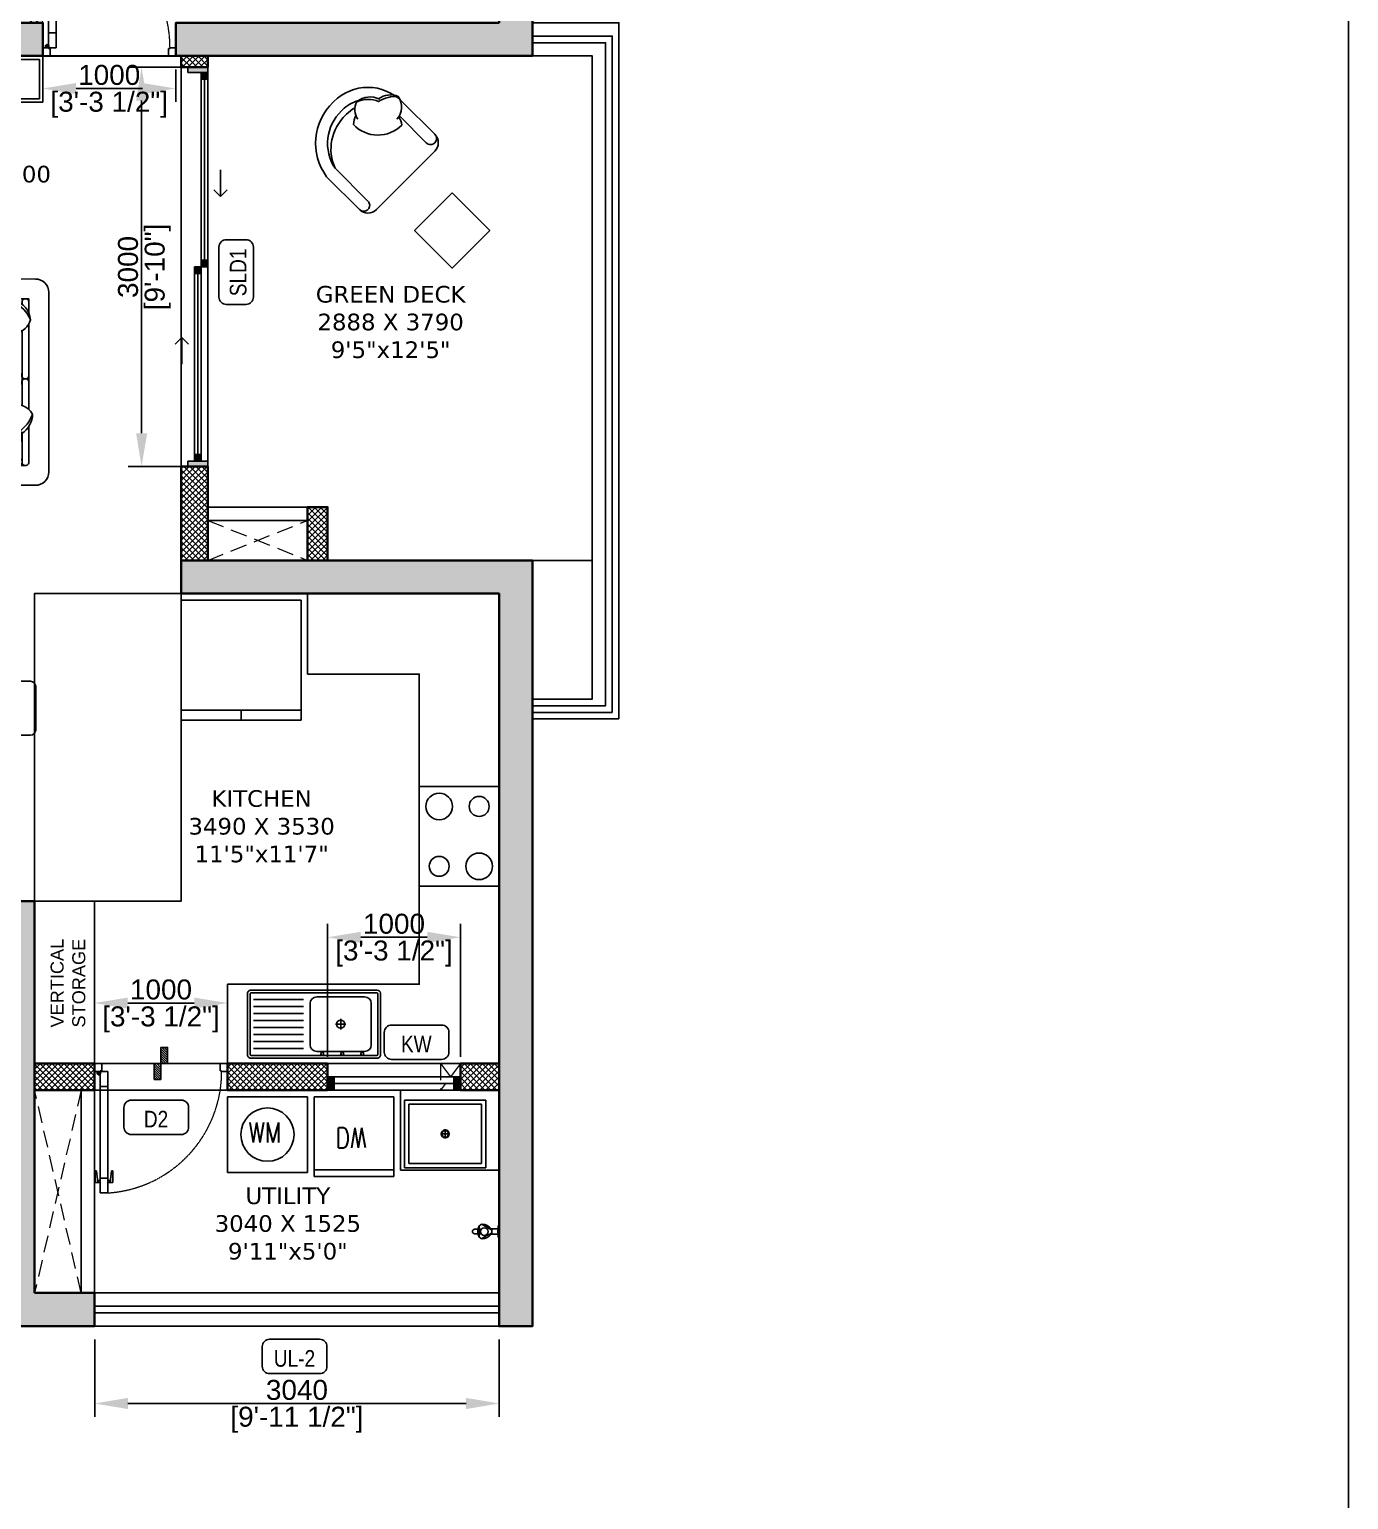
# Model space of a CAD drawing. Header units: millimetres. Extents: x 91566 to 131129, y 141753 to 207061.
# Drawn here: x 121221 to 131129, y 186904 to 197951 of the extents above; entities that cross this region are included whole.
import ezdxf
from ezdxf.enums import TextEntityAlignment as Align

# ---------------------------------------------------------------- set-up
doc = ezdxf.new("R2010")
doc.units = ezdxf.units.MM
for name, pattern in [('( Hidden )', [0.375, 0.25, -0.125]), ('3.5BHK EAST_UN-1$0$DASHED', [0.75, 0.5, -0.25]), ('3BHK  WEST_UN-2$0$2024-08-29_TOWER-A$0$HIDDEN', [9.525, 6.35, -3.175]), ('3BHK  WEST_UN-2$0$DASHED', [0.75, 0.5, -0.25])]:
    doc.linetypes.add(name, pattern=pattern)
for name, color, linetype in [('A-Dimensions', 4, 'Continuous'), ('A-Door', 11, 'Continuous'), ('A-Door Line', 8, 'Continuous'), ('A-Elevation 10', 8, 'Continuous'), ('A-Fixture', 8, 'Continuous'), ('A-Furniture', 8, 'Continuous'), ('A-Hatch', 252, 'Continuous'), ('A-Railing', 6, 'Continuous'), ('A-Room Boundary', 44, 'Continuous'), ('A-Shaft', 8, 'Continuous'), ('A-Text Main', 44, 'Continuous'), ('A-Window', 4, 'Continuous')]:
    doc.layers.add(name, color=color, linetype=linetype)
doc.layers.add('A-Wall', color=240, linetype='Continuous', lineweight=35)
doc.styles.add('2024-08-29_TOWER-A$0$simplex-0.8', font='simplex.shx', dxfattribs={"width": 0.8})
doc.styles.add('3BHK  WEST_UN-2$0$2024-08-29_TOWER-A$0$simplex-0.8', font='simplex.shx', dxfattribs={"width": 0.8})
doc.styles.add('3BHK  WEST_UN-2$0$grid_text', font='verdana.ttf')
doc.styles.add('3BHK  WEST_UN-2$0$Standard', font='arial.ttf')
doc.styles.add('ARIAL', font='ARIALN.TTF')
doc.styles.add('S', font='arial.ttf', dxfattribs={"height": 150})
doc.dimstyles.new('DIMSMALL', dxfattribs={"dimtxt": 150, "dimasz": 250, "dimexe": 100, "dimexo": 100, "dimgap": 25, "dimtad": 1, "dimdec": 0, "dimzin": 0, "dimdsep": 46, "dimtxsty": 'S', "dimcen": 0, "dimdle": 100, "dimclrd": 8, "dimclre": 8, "dimclrt": 256, "dimazin": 0, "dimtfac": 1, "dimtdec": 0, "dimtix": 1, "dimtmove": 0, "dimatfit": 3, "dimldrblk": '12_DatumFilled', "dimfxl": 1, "dimtolj": 1, "dimtzin": 0, "dimlwd": -1, "dimlwe": -1, "dimarcsym": 1})

# ---------------------------------------------------------------- blocks, each defined once
blk = doc.blocks.new('A$C81f2a20b')
at = {"layer": 'A-Furniture', "linetype": 'Continuous'}
for p, q in [((250, 800), (250, 1047)), ((291, 1087), (615, 1087)), ((655, 1047), (655, 800)), ((945, 1047), (945, 800)), ((1309, 1087), (985, 1087)), ((1350, 800), (1350, 1047)), ((0, 0), (0, 800)), ((0, 800), (1600, 800)), ((50, 0), (50, 800)), ((1550, 0), (1550, 800)), ((1600, 800), (1600, 0)), ((-308, 574), (-308, 250)), ((0, 615), (-267, 615)), ((1600, 615), (1867, 615)), ((1908, 574), (1908, 250)), ((-267, 210), (0, 210)), ((1867, 210), (1600, 210)), ((1600, 0), (0, 0)), ((250, 0), (250, -247)), ((655, -247), (655, 0)), ((945, -247), (945, 0)), ((1350, 0), (1350, -247)), ((291, -287), (615, -287)), ((1309, -287), (985, -287))]:
    blk.add_line(p, q, dxfattribs=at)
for centre, start, end in [((291, 1047), 90, 180), ((615, 1047), 0, 90), ((985, 1047), 90, 180), ((1309, 1047), 0, 90), ((-267, 574), 90, 180), ((1867, 574), 0, 90), ((-267, 250), 180, 270), ((1867, 250), 270, 0), ((291, -247), 180, 270), ((615, -247), 270, 0), ((985, -247), 180, 270), ((1309, -247), 270, 0)]:
    blk.add_arc(centre, 40.5, start, end, dxfattribs=at)
blk = doc.blocks.new('3BHK  WEST_UN-2$0$wer4t5yyht')
at = {"layer": 'A-Fixture', "linetype": 'Continuous'}
for p, q in [((52741, -60617), (52768, -60617)), ((52777, -60595), (52775, -60593)), ((52799, -60582), (52798, -60580)), ((52865, -60614), (52913, -60614)), ((52868, -60622), (52871, -60622)), ((52868, -60648), (52871, -60648)), ((52917, -60635), (52919, -60609)), ((52917, -60635), (52919, -60661)), ((52919, -60609), (52920, -60592)), ((52923, -60589), (52925, -60589)), ((52925, -60635), (52925, -60589)), ((52925, -60680), (52925, -60635)), ((52741, -60653), (52768, -60653)), ((52775, -60677), (52777, -60674)), ((52798, -60690), (52799, -60688)), ((52865, -60655), (52913, -60655)), ((52919, -60661), (52920, -60678)), ((52923, -60680), (52925, -60680))]:
    blk.add_line(p, q, dxfattribs=at)
blk.add_circle((52815, -60636), 28.4, dxfattribs=at)
for centre, radius, start, end in [((52744, -60635), 18.2, 99.4974, 260.5026), ((52869, -60635), 103, 169.933, 190.0494), ((52869, -60635), 103, 155.9783, 169.933), ((52815, -60635), 57.3, 106.752, 133.248), ((52061, -60635), 717, 356.8298, 3.1702), ((52788, -60682), 103, 41.0972, 84.0217), ((53192, -59982), 717, 236.8298, 243.1702), ((53192, -61287), 717, 116.8298, 123.1702), ((52788, -60682), 103, 35.9783, 41.0972), ((52788, -60588), 103, 318.9028, 324.0217), ((52815, -60635), 57.3, 346.752, 13.248), ((52913, -60608), 5.97, 270, 355.486), ((52923, -60592), 2.39, 90, 175.486), ((52923, -60592), 2.39, 90, 175.486), ((52869, -60635), 103, 190.0494, 204.0217), ((52815, -60635), 57.3, 226.752, 253.248), ((52788, -60588), 103, 275.9783, 318.9028), ((52913, -60661), 5.97, 4.514, 90), ((52923, -60678), 2.39, 184.514, 270)]:
    blk.add_arc(centre, radius, start, end, dxfattribs=at)
blk = doc.blocks.new('3BHK  WEST_UN-2$0$2024-08-29_TOWER-A$0$POT WASH')
at = {"layer": 'A-Fixture'}
for p, q in [((0, 0), (0, 0.51)), ((0, 0.51), (0.61, 0.51)), ((0.032, 0.032), (0.032, 0.477)), ((0.032, 0.477), (0.578, 0.477)), ((0.578, 0.477), (0.578, 0.032)), ((0.61, 0.51), (0.61, 0)), ((0.34, 0.255), (0.27, 0.255)), ((0.305, 0.22), (0.305, 0.29)), ((0.61, 0), (0, 0)), ((0.578, 0.032), (0.032, 0.032))]:
    blk.add_line(p, q, dxfattribs=at)
for radius in [0.03, 0.025]:
    blk.add_circle((0.305, 0.255), radius, dxfattribs=at)
blk = doc.blocks.new('3BHK  WEST_UN-2$0$2024-08-29_TOWER-A$0$WASHING MACHINE')
at = {"layer": 'A-Fixture'}
for p, q in [((0, 0), (0.6, 0)), ((0, -0.57), (0, 0)), ((0.6, 0), (0.6, -0.57)), ((0.6, -0.57), (0, -0.57))]:
    blk.add_line(p, q, dxfattribs=at)
blk.add_circle((0.3, -0.285), 0.2, dxfattribs=at)
at = {"layer": 'A-Elevation 10', "insert": (0.403, -0.195), "char_height": 0.15, "width": 0.23007, "attachment_point": 3, "style": '3BHK  WEST_UN-2$0$2024-08-29_TOWER-A$0$simplex-0.8'}
blk.add_mtext('WM', dxfattribs=at)
blk = doc.blocks.new('3BHK  WEST_UN-2$0$2024-08-29_TOWER-A$0$DISH WASHER')
at = {"layer": 'A-Fixture', "linetype": '3BHK  WEST_UN-2$0$2024-08-29_TOWER-A$0$HIDDEN', "ltscale": 0.2}
for p, q in [((0, 0.6), (0.6, 0.6)), ((0, 0), (0, 0.6)), ((0.6, 0.6), (0.6, 0)), ((0, 0.55), (0.6, 0.55)), ((0.6, 0), (0, 0))]:
    blk.add_line(p, q, dxfattribs=at)
at = {"layer": 'A-Fixture', "insert": (0.395, 0.235), "char_height": 0.15, "width": 0.23007, "attachment_point": 9, "style": '3BHK  WEST_UN-2$0$2024-08-29_TOWER-A$0$simplex-0.8'}
blk.add_mtext('\\pxqc;DW', dxfattribs=at)
blk = doc.blocks.new('3BHK  WEST_UN-2$0$A$C8a0db919')
at = {"layer": 'A-Furniture'}
for points in [[(1450, 1555, 0.414214), (1400, 1505), (1400, 1455, 0.351113), (1450, 1400), (1677, 1400)], [(1450, 1555), (2050, 1550, -0.414214), (2150, 1450), (2150, 100, -0.414214), (2050, 0), (1450, 0)], [(1674, 1375, -0.356772), (1800, 1518, -0.249542), (1904, 1388, 9.61688)], [(1800, 1518, -0.14773), (1886, 1372, -0.213343), (2012, 1243, -0.178662)], [(750, 420), (750, 700, -0.414214), (800, 750), (1350, 750, 0.414214), (1400, 800), (1400, 1350, -0.414214), (1450, 1400), (1450, 1400)], [(1677, 1400, 0.165541), (1611, 1369, 0.425989), (1898, 1088, 0.121523), (1937, 1155, -7.115464)], [(1893, 1392, -0.306663), (2012, 1243, -0.30633), (1904, 1146, 0.872847)], [(1950, 1362), (1950, 1380, -0.414214), (1970, 1400), (1980, 1400, -0.414214), (2000, 1380)], [(1950, 1125), (1950, 850, -0.414214), (1900, 800), (1650, 800)], [(2000, 1212), (2000, 820, -0.414214), (1980, 800), (1970, 800, -0.414214), (1950, 820), (1950, 1161, -0.414214)], [(1400, 800), (1900, 800, -0.414214), (1950, 750), (1950, 626)], [(1950, 750, 0.414214), (1900, 800)], [(2000, 570), (2000, 780, 0.414214), (1980, 800), (1970, 800, 0.414214), (1950, 780), (1950, 599)], [(150, 573), (150, 700, 0.414214), (100, 750), (50, 750, 0.414214), (0, 700)], [(0, 700), (0, 100, 0.414214), (100, 0), (1450, 0)], [(150, 473), (150, 700, -0.414214), (200, 750), (700, 750, -0.414214), (750, 700), (750, 249)], [(1350, 750), (1350, 250, 0.414214), (1400, 200), (1429, 200)], [(1624, 505, 0.165541), (1570, 555, 0.425989), (1417, 184, 0.121523), (1493, 172, -7.115464)], [(1874, 605, 0.165541), (1820, 655, 0.200231), (1666, 506, 0.121523)], [(1849, 599, -0.356772), (2029, 535, -0.249542), (1947, 390, 9.61688)], [(175, 475, 0.356772), (32, 349, 0.249542), (162, 245, -9.61688)], [(150, 472, -0.165541), (181, 538, -0.200231), (379, 458, -0.121523)], [(444, 475, 0.356772), (301, 349, 0.249542), (431, 245, -9.61688)], [(419, 472, -0.165541), (450, 538, -0.425989), (731, 252, -0.121523), (664, 212, 7.115464)], [(694, 199), (700, 199, 0.414214), (750, 249), (750, 475)], [(1599, 498, -0.356772), (1779, 435, -0.249542), (1697, 290, 9.61688)], [(2029, 535, -0.14773), (1925, 401, -0.213343), (1853, 236, -0.178662)], [(1950, 392), (1950, 170, 0.414214), (1970, 150), (1980, 150, 0.414214), (2000, 170), (2000, 442)], [(32, 349, 0.14773), (178, 263, 0.213343), (307, 137, 0.178662)], [(301, 349, 0.14773), (447, 263, 0.213343), (576, 137, 0.178662)], [(1779, 435, -0.14773), (1675, 300, -0.213343), (1603, 135, -0.178662)], [(1947, 402, -0.306663), (1853, 236, -0.30633), (1722, 301, 0.872847)], [(255, 149), (150, 149), (150, 248, 0.414214)], [(158, 256, 0.306663), (307, 137, 0.30633), (404, 246, -0.872847)], [(437, 232, -0.071865), (395, 212, 7.115464)], [(427, 256, 0.306663), (576, 137, 0.30633), (674, 246, -0.872847)], [(800, 199, -0.414214), (750, 249)], [(1350, 250), (1350, 250, -0.414214), (1300, 200), (1183, 200)], [(1697, 302, -0.306663), (1603, 135, -0.30633), (1472, 200, 0.872847)], [(1697, 275, 0.071865), (1743, 273, -7.115464)], [(188, 199), (170, 199, 0.414214), (150, 179), (150, 169, 0.414214), (170, 149)], [(458, 199), (389, 199, 0.414214)], [(608, 149), (730, 149, 0.414214), (750, 169), (750, 179, 0.414214), (730, 199), (658, 199, 0.414214)], [(1472, 200), (1370, 200, 0.414214), (1350, 180), (1350, 170, 0.414214), (1370, 150), (1523, 150)], [(1627, 150), (1930, 150, 0.414214), (1950, 170), (1950, 180, 0.414214), (1930, 200), (1673, 200)]]:
    blk.add_lwpolyline(points, format="xyb", dxfattribs=at)
for points in [[(1902, 1400), (2000, 1400), (2000, 1295)], [(2000, 1212), (2000, 608)], [(1921, 352), (1921, 354)], [(1523, 150), (150, 150)], [(525, 149), (338, 149)], [(1970, 150), (1627, 150)]]:
    blk.add_lwpolyline(points, dxfattribs=at)
for points in [[(2000, 820), (2000, 780, 0.414214), (1980, 800), (1970, 800, 0.414214), (1950, 780), (1950, 820, 0.414214), (1970, 800), (1980, 800, 0.414214)], [(730, 200), (770, 199, 0.414214), (750, 179), (750, 169, 0.414214), (770, 149), (730, 150, 0.414214), (750, 170), (750, 180, 0.414214)], [(1330, 200), (770, 200, 0.414214), (750, 180), (750, 170, 0.414214), (770, 150), (1330, 150, 0.414214), (1350, 170), (1350, 180, 0.414214)]]:
    blk.add_lwpolyline(points, format="xyb", close=True, dxfattribs=at)
blk = doc.blocks.new('Kitchen Window- 1000mm width')
at = {"layer": 'A-Window', "linetype": 'Continuous'}
for points in [[(-1000, -100), (-1000, -200), (-950, -200), (-950, -100)], [(0, -200), (0, -100), (-50, -100), (-50, -200)]]:
    blk.add_hatch(color=256, dxfattribs=at).paths.add_polyline_path(points)
for p, q in [((-1000, -100), (-1000, 0)), ((0, 0), (-1000, 0)), ((-1000, -100), (-1000, 0)), ((0, -100), (0, 0)), ((0, -100), (0, 0)), ((-1000, -200), (-1000, -100)), ((-1000, -100), (-950, -100)), ((-1000, -200), (-1000, -100)), ((-1000, -200), (-1000, -100)), ((-950, -100), (-950, -200)), ((-950, -100), (-50, -100)), ((-50, -200), (-50, -100)), ((-50, -100), (0, -100)), ((0, -200), (0, -100)), ((0, -200), (0, -100)), ((0, -200), (0, -100)), ((-950, -200), (-1000, -200)), ((-50, -150), (-950, -150)), ((0, -200), (-950, -200)), ((-50, -200), (-750, -200)), ((0, -200), (-50, -200))]:
    blk.add_line(p, q, dxfattribs=at)
blk = doc.blocks.new('A$Ccfbdbe87')
at = {"layer": 'A-Door'}
for p, q in [((6, 895), (44, 895)), ((6, 895), (6, 807)), ((17, 807), (25, 895)), ((100, 973), (44, 973)), ((44, 973), (44, 62)), ((100, 62), (100, 973)), ((139, 895), (100, 895)), ((128, 807), (119, 895)), ((139, 895), (139, 807)), ((6, 807), (17, 807)), ((23, 879), (44, 879)), ((100, 862), (44, 862)), ((121, 879), (100, 879)), ((139, 807), (128, 807)), ((100, 174), (44, 174)), ((0, 0), (0, 62)), ((0, 62), (44, 62)), ((56, 0), (0, 0)), ((17, 74), (50, 74)), ((33, 90), (33, 57)), ((44, 62), (100, 62)), ((44, 62), (44, 56)), ((44, 56), (56, 56)), ((56, 56), (56, 0)), ((100, 62), (100, 62)), ((944, 56), (944, 0)), ((956, 56), (944, 56)), ((944, 0), (1000, 0)), ((1000, 62), (956, 62)), ((956, 62), (956, 56)), ((1000, 0), (1000, 62))]:
    blk.add_line(p, q, dxfattribs=at)
blk.add_circle((33, 74), 11.1, dxfattribs=at)
at = {"layer": 'A-Door', "linetype": '3BHK  WEST_UN-2$0$DASHED', "lineweight": 0}
blk.add_arc((42, 61), 914, 0.0822, 86.3506, dxfattribs=at)
blk = doc.blocks.new('A$C8b2f540c')
at = {"layer": 'A-Door', "linetype": 'Continuous'}
for points in [[(50, 3000), (50, 2960), (200, 2960), (200, 3000)], [(200, 2960), (150, 2960), (150, 2910), (200, 2910)], [(150, 1500), (200, 1500), (200, 1550), (150, 1550)], [(100, 1500), (100, 1450), (150, 1450), (150, 1500)], [(50, 40), (50, 0), (200, 0), (200, 40)], [(150, 40), (150, 90), (100, 90), (100, 40)]]:
    blk.add_hatch(color=256, dxfattribs=at).paths.add_polyline_path(points)
for p, q in [((50, 3000), (0, 3000)), ((0, 0), (0, 3000)), ((50, 3000), (0, 3000)), ((200, 3000), (50, 3000)), ((50, 3000), (200, 3000)), ((50, 2960), (50, 3000)), ((200, 3000), (50, 3000)), ((200, 3000), (50, 3000)), ((200, 0), (200, 3000)), ((200, 3000), (200, 2960)), ((200, 2960), (50, 2960)), ((150, 2910), (150, 2960)), ((150, 2960), (200, 2960)), ((200, 2910), (150, 2910)), ((175, 2910), (175, 1550)), ((200, 2960), (200, 2910)), ((295, 2230), (295, 2030)), ((295, 2030), (245, 2080)), ((295, 2030), (345, 2080)), ((150, 1500), (150, 1550)), ((150, 1550), (200, 1550)), ((200, 1550), (200, 1500)), ((100, 1500), (100, 1450)), ((150, 1500), (100, 1500)), ((100, 1450), (150, 1450)), ((125, 90), (125, 1450)), ((200, 1500), (150, 1500)), ((150, 1450), (150, 1500)), ((5, 970), (-45, 920)), ((5, 770), (5, 970)), ((5, 970), (55, 920)), ((50, 0), (0, 0)), ((50, 0), (0, 0)), ((50, 40), (200, 40)), ((50, 0), (50, 40)), ((200, 0), (50, 0)), ((200, 0), (50, 0)), ((200, 0), (50, 0)), ((200, 0), (50, 0)), ((150, 90), (100, 90)), ((100, 90), (100, 40)), ((100, 40), (150, 40)), ((150, 40), (150, 90)), ((200, 40), (200, 0))]:
    blk.add_line(p, q, dxfattribs=at)
at = {"layer": 'A-Door', "linetype": 'Continuous', "flags": 128}
for points in [[(175, 2910), (175, 1550), (150, 1550), (150, 2910)], [(200, 2910), (200, 1550), (175, 1550), (175, 2910)], [(125, 90), (125, 1450), (100, 1450), (100, 90)], [(150, 90), (150, 1450), (125, 1450), (125, 90)]]:
    blk.add_lwpolyline(points, close=True, dxfattribs=at)
blk = doc.blocks.new('A$C5491d69a')
at = {"layer": 'A-Door'}
for p, q in [((56, 0), (0, 0)), ((0, 0), (0, -62)), ((0, -62), (44, -62)), ((17, -74), (50, -74)), ((33, -90), (33, -57)), ((44, -62), (44, -56)), ((44, -56), (56, -56)), ((44, -973), (44, -62)), ((44, -62), (100, -62)), ((56, -56), (56, 0)), ((100, -62), (100, -973)), ((100, -62), (100, -62)), ((944, -56), (944, 0)), ((944, 0), (1000, 0)), ((956, -56), (944, -56)), ((956, -62), (956, -56)), ((1000, -62), (956, -62)), ((1000, 0), (1000, -62)), ((100, -174), (44, -174)), ((6, -807), (17, -807)), ((6, -895), (6, -807)), ((17, -807), (25, -895)), ((23, -879), (44, -879)), ((100, -862), (44, -862)), ((121, -879), (100, -879)), ((128, -807), (119, -895)), ((139, -807), (128, -807)), ((139, -895), (139, -807)), ((6, -895), (44, -895)), ((100, -973), (44, -973)), ((139, -895), (100, -895))]:
    blk.add_line(p, q, dxfattribs=at)
blk.add_circle((33, -74), 11.1, dxfattribs=at)
at = {"layer": 'A-Door', "linetype": '3.5BHK EAST_UN-1$0$DASHED', "lineweight": 0}
blk.add_arc((42, -61), 914, 273.6494, 359.9178, dxfattribs=at)
blk = doc.blocks.new('3BHK  WEST_UN-2$0$A$Ce69b8bcf')
at = {"layer": 'A-Furniture'}
for points in [[(800, 435), (800, 90, -0.414214), (710, 0), (361, 0, -0.376272), (0, 430), (0, 435), (0, 439, -0.414214), (361, 800), (710, 800, -0.414214), (800, 710), (800, 435)], [(315, 807, 0.14773), (238, 676, 0.213343), (124, 559, 0.178662)], [(429, 678, 0.356772), (315, 807, 0.249542), (222, 690, -9.61688)], [(424, 710), (710, 710, 0.414214), (755, 755), (755, 755, 0.414214), (710, 800)], [(232, 694, 0.306663), (124, 559, 0.30633), (222, 472, -0.872847)], [(426, 701, -0.165541), (486, 673, -0.425989), (227, 420, -0.121523), (192, 480, 7.115464)], [(126, 574, 0.130591), (90, 439), (90, 435)], [(145, 516, 0.072384), (135, 439), (135, 435)], [(361, 90, -0.364589), (90, 430), (90, 435)], [(361, 90, -0.321599), (135, 430), (135, 435)], [(361, 90), (710, 90, -0.414214), (755, 45), (755, 45, -0.414214), (710, 0)]]:
    blk.add_lwpolyline(points, format="xyb", dxfattribs=at)
blk = doc.blocks.new('3BHK  WEST_UN-2$0$2024-08-30_TOWER-C$0$SINK')
at = {"layer": 'A-Elevation 10'}
for p, q in [((-1, -0.229), (-1, 0.221)), ((-0.98, -0.235), (-0.98, 0.227)), ((-0.974, 0.251), (-0.026, 0.251)), ((-0.974, 0.231), (-0.026, 0.231)), ((-0.02, 0.227), (-0.02, -0.235)), ((0, 0.229), (0, -0.229)), ((-0.58, 0.181), (-0.955, 0.181)), ((-0.58, 0.129), (-0.955, 0.129)), ((-0.53, -0.159), (-0.53, 0.151)), ((-0.48, 0.201), (-0.12, 0.201)), ((-0.07, 0.151), (-0.07, -0.159)), ((-0.58, 0.076), (-0.955, 0.076)), ((-0.58, 0.023), (-0.955, 0.023)), ((-0.3, 0.035), (-0.3, -0.004)), ((-0.58, -0.03), (-0.955, -0.03)), ((-0.58, -0.082), (-0.955, -0.082)), ((-0.3, -0.004), (-0.339, -0.004)), ((-0.261, -0.004), (-0.3, -0.004)), ((-0.3, -0.004), (-0.3, -0.043)), ((-0.58, -0.135), (-0.955, -0.135)), ((-0.58, -0.188), (-0.955, -0.188)), ((-0.12, -0.209), (-0.48, -0.209)), ((-0.026, -0.239), (-0.974, -0.239)), ((-0.026, -0.259), (-0.974, -0.259))]:
    blk.add_line(p, q, dxfattribs=at)
for centre, radius in [((-0.3, -0.004), 0.0308), ((-0.438, -0.226), 0.0108), ((-0.288, -0.226), 0.0108), ((-0.138, -0.226), 0.0108)]:
    blk.add_circle(centre, radius, dxfattribs=at)
for centre, radius, start, end in [((-0.974, 0.225), 0.026, 90, 188.7683), ((-0.974, 0.225), 0.00601, 90, 161.6952), ((-0.026, 0.225), 0.026, 8.7683, 90), ((-0.026, 0.225), 0.00601, 18.3048, 90), ((-0.48, 0.151), 0.05, 90, 180), ((-0.12, 0.151), 0.05, 360, 90), ((-0.48, -0.159), 0.05, 180, 270), ((-0.12, -0.159), 0.05, 270, 0), ((-0.974, -0.233), 0.026, 171.2317, 270), ((-0.974, -0.233), 0.00601, 198.3048, 270), ((-0.026, -0.233), 0.026, 270, 8.7683), ((-0.026, -0.233), 0.00601, 270, 341.6952)]:
    blk.add_arc(centre, radius, start, end, dxfattribs=at)
blk = doc.blocks.new('A$Ce642c601')
blk.add_lwpolyline([(0, 750), (600, 750), (600, 0), (0, 0), (0, 750)])
for centre, radius in [((150, 600), 100), ((450, 600), 75), ((150, 150), 75), ((450, 150), 100)]:
    blk.add_circle(centre, radius)
blk = doc.blocks.new('A$C2fd0a982')
at = {"layer": 'A-Elevation 10'}
for points in [[(0, 0), (0, -825), (-900, -825), (-900, 0)], [(-450, -825), (-450, -900), (-900, -900), (-900, -825)], [(-450, -825), (-450, -900), (0, -900), (0, -825)]]:
    blk.add_lwpolyline(points, close=True, dxfattribs=at)
blk = doc.blocks.new('2024-08-29_TOWER-A$0$WNTG')
at = {"layer": 'A-Text Main'}
blk.add_lwpolyline([(-188, 246), (188, 246, -0.414214), (243, 191), (243, 43, -0.414214), (188, -12), (-188, -12, -0.414214), (-243, 43), (-243, 191, -0.414214)], format="xyb", close=True, dxfattribs=at)
at = {"layer": 'A-Text Main', "style": '2024-08-29_TOWER-A$0$simplex-0.8', "width": 0.8}
blk.add_attdef('WNTG', text='', height=150, dxfattribs=at).set_placement((-2, 43), align=Align.CENTER)
blk = doc.blocks.new('TILE DROP')
at = {"layer": 'A-Door Line'}
h = blk.add_hatch(dxfattribs=at)
h.set_pattern_fill('ANSI31', color=8, scale=0.1)
h.set_pattern_definition([(45, (-18.584744, -6.592634), (-0.008838835, 0.008838835), [])])
h.paths.add_polyline_path([(0, 0.05), (-0.12, 0.05), (-0.12, 0), (0, 0)])
h.paths.add_polyline_path([(0.12, -0.05), (0.12, 0), (0, 0), (0, -0.05)])
at = {"layer": 'A-Door Line', "color": 8}
for points in [[(-0.12, 0), (-0.12, 0.05), (0, 0.05), (0, 0)], [(0, -0.05), (0, 0), (0.12, 0), (0.12, -0.05)]]:
    blk.add_lwpolyline(points, close=True, dxfattribs=at)
blk = doc.blocks.new('Unit_2')
at = {"layer": 'A-Hatch', "linetype": 'Continuous'}
h = blk.add_hatch(color=256, dxfattribs=at)
h.dxf.hatch_style = 1
h.paths.add_polyline_path([(252, 9545), (4267, 9545), (4267, 9795), (250, 9795), (250, 14070), (817, 14070), (817, 14320), (0, 14320), (0, 9197), (252, 9197)])
h.paths.add_polyline_path([(6027, 13971), (6027, 14320), (4167, 14320), (4167, 14070), (5777, 14070), (5777, 13971)])
h.paths.add_polyline_path([(7687, 14320), (7437, 14320), (7437, 12653), (7687, 12653), (7687, 14070), (9365, 14070), (9365, 14320)])
h.paths.add_polyline_path([(5777, 13221), (5777, 9545), (7687, 9545), (7687, 9795), (6027, 9795), (6027, 13221)])
h.paths.add_polyline_path([(11115, 9795), (8687, 9795), (8687, 9545), (11365, 9545), (11365, 13220), (11115, 13220)])
h.paths.add_polyline_path([(11365, 5755), (8727, 5755), (8727, 5505), (11115, 5505), (11115, 0), (11365, 0)])
h.paths.add_polyline_path([(7625, 250), (7625, 3195), (5741, 3195), (5741, 2995), (7425, 2995), (7425, 250), (6800, 250), (6800, 0), (8075, 0), (8075, 250)])
h.paths.add_polyline_path([(4327, 1729), (4327, 3735), (4127, 3735), (4127, 1729)], flags=17)
h.paths.add_polyline_path([(250, 5532), (4327, 5532), (4327, 4735), (4127, 4735), (4127, 5332), (250, 5332), (250, 250), (3030, 250), (3030, 0), (0, 0), (0, 7997), (250, 7997)])
h.paths.add_polyline_path([(4130, 0), (6050, 0), (6050, 250), (5841, 250), (5841, 963), (5741, 963), (5741, 250), (4130, 250)])
h = blk.add_hatch(dxfattribs=at)
h.set_pattern_fill('ANSI37', color=256, scale=10)
h.paths.add_polyline_path([(5777, 11295), (5777, 11395), (4267, 11395), (4267, 12377), (4167, 12377), (4167, 10795), (4267, 10795), (4267, 11295)])
h.paths.add_polyline_path([(4267, 14070), (4267, 13227), (4167, 13227), (4167, 14070)])
h.paths.add_polyline_path([(7687, 12653), (7587, 12653), (7587, 11544), (7687, 11544)])
h.paths.add_polyline_path([(7687, 9795), (7687, 10694), (7587, 10694), (7587, 9795)])
h.paths.add_polyline_path([(8927, 5755), (8927, 6460), (8727, 6460), (8727, 5755)])
h.paths.add_polyline_path([(9826, 5755), (9826, 6155), (9676, 6155), (9676, 5755)])
h.paths.add_polyline_path([(8727, 9545), (8727, 9460), (8927, 9460), (8927, 9545)])
h.paths.add_polyline_path([(4327, 2495), (5741, 2495), (5741, 2596), (4327, 2596)])
h.paths.add_polyline_path([(5741, 2995), (5841, 2995), (5841, 1813), (5741, 1813)])
h.paths.add_polyline_path([(9075, 1975), (9825, 1975), (9825, 1775), (9075, 1775)])
h.paths.add_polyline_path([(7625, 1775), (8075, 1775), (8075, 1975), (7625, 1975)])
h.paths.add_polyline_path([(11115, 1975), (11115, 1775), (10825, 1775), (10825, 1975)])
at = {"layer": 'A-Door Line'}
blk.add_line((8075, 1975), (9075, 1975), dxfattribs=at)
at = {"layer": 'A-Door Line', "linetype": 'Continuous'}
blk.add_lwpolyline([(7687, 9544), (8687, 9544)], dxfattribs=at)
at = {"layer": 'A-Elevation 10'}
for p, q in [((9676, 6155), (8927, 6155)), ((9676, 6055), (8927, 6055))]:
    blk.add_line(p, q, dxfattribs=at)
for points in [[(12015, 4563), (12015, 9795), (11365, 9795), (11365, 9545), (11815, 9545), (11815, 4713), (11365, 4713), (11365, 4563)], [(8075, 250), (11115, 250), (11115, 0), (8075, 0)]]:
    blk.add_lwpolyline(points, close=True, dxfattribs=at)
for points in [[(11365, 5755), (11815, 5755), (11815, 9545), (11365, 9545)], [(7976, 250), (7976, 1775)], [(7976, 250), (7976, 1775)], [(8075, 1775), (8075, 250)], [(8075, 1775), (8075, 250)], [(10375, 1174), (10375, 1775)], [(11115, 1174), (10375, 1174)]]:
    blk.add_lwpolyline(points, dxfattribs=at)
at = {"layer": 'A-Furniture', "linetype": 'Continuous'}
for points in [[(5827, 9544), (7687, 9544), (7687, 9199), (5827, 9198)], [(5852, 9518), (7662, 9519), (7662, 9224), (5852, 9223)]]:
    blk.add_lwpolyline(points, close=True, dxfattribs=at)
at = {"layer": 'A-Furniture'}
blk.add_lwpolyline([(10763, 8516), (10480, 8234), (10763, 7951), (11045, 8234), (10763, 8516)], dxfattribs=at)
at = {"layer": 'A-Furniture', "linetype": 'Continuous'}
for points in [[(9075, 1970), (9075, 2570), (10515, 2570), (10515, 4900), (9677, 4900), (9677, 5505)], [(7625, 3195), (8075, 3195), (8075, 1975)]]:
    blk.add_lwpolyline(points, dxfattribs=at)
at = {"layer": 'A-Railing'}
for points in [[(11965, 4613), (11965, 9695), (11365, 9695), (11365, 9645), (11915, 9645), (11915, 4663), (11365, 4663), (11365, 4613)], [(8075, 150), (11115, 150), (11115, 100), (8075, 100)]]:
    blk.add_lwpolyline(points, close=True, dxfattribs=at)
at = {"layer": 'A-Room Boundary', "linetype": 'Continuous'}
for points in [[(4327, 3195), (8727, 3195), (8727, 9545), (4327, 9545)], [(8927, 5755), (11815, 5755), (11815, 9545), (8927, 9545)], [(11115, 5505), (7625, 5505), (7625, 1975), (11115, 1975)], [(8075, 250), (11115, 250), (11115, 1775), (8075, 1775)]]:
    blk.add_lwpolyline(points, close=True, dxfattribs=at)
at = {"layer": 'A-Shaft', "linetype": '( Hidden )', "lineweight": 0, "ltscale": 500}
for points in [[(8927, 5755), (9676, 6055)], [(8927, 6055), (9676, 5755)], [(10825, 1975), (10675, 1775)], [(10675, 1975), (10825, 1775)], [(7976, 250), (7626, 1775)], [(7976, 1775), (7626, 250)]]:
    blk.add_lwpolyline(points, dxfattribs=at)
blk.add_lwpolyline([(10825, 1975), (10675, 1975), (10675, 1775), (10825, 1775)], close=True, dxfattribs=at)
at = {"layer": 'A-Wall'}
for points in [[(5777, 13221), (5777, 9545), (7687, 9545), (7687, 9795), (6027, 9795), (6027, 13221)], [(11115, 9795), (8687, 9795), (8687, 9545), (11365, 9545), (11365, 13220), (11115, 13220)], [(8727, 9545), (8727, 9460), (8927, 9460), (8927, 9545)], [(8927, 5755), (8927, 6460), (8727, 6460), (8727, 5755)], [(9826, 5755), (9826, 6155), (9676, 6155), (9676, 5755)], [(11365, 5755), (8727, 5755), (8727, 5505), (11115, 5505), (11115, 0), (11365, 0)], [(7625, 250), (7625, 3195), (5741, 3195), (5741, 2995), (7425, 2995), (7425, 250), (6800, 250), (6800, 0), (8075, 0), (8075, 250)], [(7625, 1775), (8075, 1775), (8075, 1975), (7625, 1975)], [(9075, 1975), (9825, 1975), (9825, 1775), (9075, 1775)], [(11115, 1975), (11115, 1775), (10825, 1775), (10825, 1975)]]:
    blk.add_lwpolyline(points, close=True, dxfattribs=at)
at = {"layer": 'A-Door', "linetype": 'Continuous'}
for name, p in [('A$Ccfbdbe87', (7687, 9545)), ('A$C8b2f540c', (8727, 6460)), ('A$C5491d69a', (8075, 1975))]:
    blk.add_blockref(name, p, dxfattribs=at)
at = {"layer": 'A-Door Line', "color": 8, "xscale": 1000.000000000004, "yscale": 1000.000000000004, "zscale": 1000.000000000004, "rotation": 90}
blk.add_blockref('TILE DROP', (8575, 1975), dxfattribs=at)
at = {"layer": 'A-Fixture', "xscale": 1000, "yscale": 1000, "zscale": 1000}
for name, p in [('3BHK  WEST_UN-2$0$2024-08-30_TOWER-C$0$SINK', (10225, 2274)), ('3BHK  WEST_UN-2$0$2024-08-29_TOWER-A$0$WASHING MACHINE', (9075, 1725))]:
    blk.add_blockref(name, p, dxfattribs=at)
at = {"layer": 'A-Fixture', "yscale": 1000.000000000001, "zscale": 1000.000000000001, "rotation": 180}
for name, p, xscale in [('3BHK  WEST_UN-2$0$2024-08-29_TOWER-A$0$DISH WASHER', (9725, 1725), -1000.000000000001), ('3BHK  WEST_UN-2$0$2024-08-29_TOWER-A$0$POT WASH', (11015, 1700), 1000.000000000001)]:
    blk.add_blockref(name, p, dxfattribs=dict(at, xscale=xscale))
at = {"layer": 'A-Fixture'}
blk.add_blockref('3BHK  WEST_UN-2$0$wer4t5yyht', (-41811, 61347), dxfattribs=at)
at = {"layer": 'A-Furniture', "ltscale": 600, "rotation": 314.9999999222444}
blk.add_blockref('3BHK  WEST_UN-2$0$A$Ce69b8bcf', (9564, 8893), dxfattribs=at)
at = {"layer": 'A-Furniture', "ltscale": 600}
blk.add_blockref('3BHK  WEST_UN-2$0$A$C8a0db919', (5582, 6319), dxfattribs=at)
at = {"layer": 'A-Furniture', "linetype": 'Continuous'}
for name, p in [('A$C2fd0a982', (9627, 5455)), ('A$C81f2a20b', (5727, 4232)), ('A$Ce642c601', (10515, 3306))]:
    blk.add_blockref(name, p, dxfattribs=at)
at = {"layer": 'A-Text Main'}
ref = blk.add_blockref('2024-08-29_TOWER-A$0$WNTG', (9023, 7921), dxfattribs=dict(at, xscale=-1, rotation=270))
ref.add_attrib('WNTG', 'SLD1', dxfattribs={"height": 125, "rotation": 90, "style": 'ARIAL'}).set_placement((9217, 7919), align=Align.CENTER)
ref = blk.add_blockref('2024-08-29_TOWER-A$0$WNTG', (8540, 1687), dxfattribs=dict(at, xscale=-1, rotation=180))
ref.add_attrib('WNTG', 'D2', dxfattribs={"height": 125, "style": 'ARIAL'}).set_placement((8538, 1494), align=Align.CENTER)
at = {"layer": 'A-Window'}
ref = blk.add_blockref('2024-08-29_TOWER-A$0$WNTG', (10495, 2251), dxfattribs=dict(at, xscale=-1, rotation=180))
ref.add_attrib('WNTG', 'KW', dxfattribs={"layer": 'A-Text Main', "height": 125, "style": 'ARIAL'}).set_placement((10493, 2058), align=Align.CENTER)
blk.add_blockref('Kitchen Window- 1000mm width', (10825, 1975), dxfattribs=at)
ref = blk.add_blockref('2024-08-29_TOWER-A$0$WNTG', (9579, -110), dxfattribs=dict(at, xscale=-1, rotation=180))
ref.add_attrib('WNTG', 'UL-2', dxfattribs={"layer": 'A-Text Main', "height": 125, "style": 'ARIAL'}).set_placement((9578, -304), align=Align.CENTER)
at = {"layer": 'A-Text Main', "linetype": 'Continuous', "char_height": 125, "attachment_point": 5, "style": '3BHK  WEST_UN-2$0$grid_text'}
for s, insert, width in [('LIVING / DINING 4400 X 6350\\P14\'5"x20\'10"', (6821, 8448, 0), 1901.46), ('GREEN DECK\\P2888 X 3790\\P9\'5"x12\'5"', (10300, 7545, 0), 1453.82), ('KITCHEN\\P3490 X 3530\\P11\'5"x11\'7"', (9331, 3756, 0), 1453.82), ('UTILITY\\P3040 X 1525\\P9\'11"x5\'0"', (9528, 771, 0), 1901.46)]:
    blk.add_mtext(s, dxfattribs=dict(at, insert=insert, width=width))
at = {"layer": 'A-Text Main', "insert": (7877, 2578), "char_height": 97.57, "attachment_point": 5, "rotation": 90, "style": '3BHK  WEST_UN-2$0$Standard', "bg_fill": 2}
blk.add_mtext_dynamic_manual_height_columns('VERTICAL STORAGE', width=884.24, gutter_width=488, heights=[-265], dxfattribs=at)
blk = doc.blocks.new('*D214')
at = {"layer": 'A-Dimensions', "color": 8, "transparency": 16777216}
for p, q in [((123459, 190231), (123459, 191229)), ((124459, 190231), (124459, 191229)), ((123709, 191129), (124209, 191129))]:
    blk.add_line(p, q, dxfattribs=at)
for points in [[(123709, 191170), (123709, 191087), (123459, 191129)], [(124209, 191170), (124209, 191087), (124459, 191129)]]:
    blk.add_solid(points, dxfattribs=at)
at = {"layer": 'Defpoints', "color": 0, "transparency": 16777216}
for p in [(124459, 191129), (123459, 190131), (124459, 190131)]:
    blk.add_point(p, dxfattribs=at)
at = {"layer": 'A-Dimensions', "lineweight": 30, "transparency": 16777216, "char_height": 150, "attachment_point": 5, "style": 'S'}
for s, insert in [('\\A1;1000', (123959, 191230)), ('\\A1;[3\'-3 1/2"]', (123959, 191007))]:
    blk.add_mtext(s, dxfattribs=dict(at, insert=insert))
blk = doc.blocks.new('12_DatumFilled')
at = {"color": 8, "linetype": 'ByBlock'}
blk.add_solid([(0, 0.577), (-1, 0), (0, -0.577)], dxfattribs=at)
blk = doc.blocks.new('*D220')
at = {"layer": 'A-Dimensions', "color": 8, "transparency": 16777216}
for p, q in [((122460, 197666), (121963, 197666)), ((122063, 197416), (122063, 194916)), ((122460, 194666), (121963, 194666))]:
    blk.add_line(p, q, dxfattribs=at)
for points in [[(122022, 197416), (122105, 197416), (122063, 197666)], [(122022, 194916), (122105, 194916), (122063, 194666)]]:
    blk.add_solid(points, dxfattribs=at)
at = {"layer": 'Defpoints', "color": 0, "transparency": 16777216}
for p in [(122560, 197666), (122063, 194666), (122560, 194666)]:
    blk.add_point(p, dxfattribs=at)
at = {"layer": 'A-Dimensions', "lineweight": 30, "transparency": 16777216, "char_height": 150, "attachment_point": 5, "rotation": 90, "style": 'S'}
for s, insert in [('\\A1;[9\'-10"]', (122184, 196166)), ('\\A1;3000', (121962, 196166))]:
    blk.add_mtext(s, dxfattribs=dict(at, insert=insert))
blk = doc.blocks.new('*D221')
at = {"layer": 'A-Dimensions', "color": 8, "transparency": 16777216}
for p, q in [((121321, 197650), (121321, 197407)), ((122320, 197650), (122320, 197407)), ((121571, 197507), (122070, 197507))]:
    blk.add_line(p, q, dxfattribs=at)
for points in [[(121571, 197548), (121571, 197465), (121321, 197507)], [(122070, 197548), (122070, 197465), (122320, 197507)]]:
    blk.add_solid(points, dxfattribs=at)
at = {"layer": 'Defpoints', "color": 0, "transparency": 16777216}
for p in [(121321, 197750), (122320, 197750), (122320, 197507)]:
    blk.add_point(p, dxfattribs=at)
at = {"layer": 'A-Dimensions', "lineweight": 30, "transparency": 16777216, "char_height": 150, "attachment_point": 5, "style": 'S'}
for s, insert in [('\\A1;1000', (121820, 197608)), ('\\A1;[3\'-3 1/2"]', (121820, 197385))]:
    blk.add_mtext(s, dxfattribs=dict(at, insert=insert))
blk = doc.blocks.new('*D226')
at = {"layer": 'A-Dimensions', "color": 8, "transparency": 16777216}
for p, q in [((121709, 190281), (121709, 190735)), ((122709, 190281), (122709, 190735)), ((121959, 190635), (122459, 190635))]:
    blk.add_line(p, q, dxfattribs=at)
for points in [[(121959, 190676), (121959, 190593), (121709, 190635)], [(122459, 190676), (122459, 190593), (122709, 190635)]]:
    blk.add_solid(points, dxfattribs=at)
at = {"layer": 'Defpoints', "color": 0, "transparency": 16777216}
for p in [(122709, 190635), (121709, 190181), (122709, 190181)]:
    blk.add_point(p, dxfattribs=at)
at = {"layer": 'A-Dimensions', "lineweight": 30, "transparency": 16777216, "char_height": 150, "attachment_point": 5, "style": 'S'}
for s, insert in [('\\A1;1000', (122209, 190736)), ('\\A1;[3\'-3 1/2"]', (122209, 190512))]:
    blk.add_mtext(s, dxfattribs=dict(at, insert=insert))
blk = doc.blocks.new('*D229')
at = {"layer": 'A-Dimensions', "color": 8, "linetype": 'Continuous', "transparency": 16777216}
for p, q in [((121711, 188106), (121711, 187526)), ((124750, 188106), (124750, 187526)), ((121961, 187626), (124500, 187626))]:
    blk.add_line(p, q, dxfattribs=at)
for points in [[(121961, 187668), (121961, 187584), (121711, 187626)], [(124500, 187668), (124500, 187584), (124750, 187626)]]:
    blk.add_solid(points, dxfattribs=at)
at = {"layer": 'Defpoints', "color": 0, "linetype": 'Continuous', "transparency": 16777216}
for p in [(121711, 188206), (124750, 188206), (124750, 187626)]:
    blk.add_point(p, dxfattribs=at)
at = {"layer": 'A-Dimensions', "linetype": 'Continuous', "transparency": 16777216, "char_height": 150, "attachment_point": 5, "style": 'S'}
for s, insert in [('\\A1;3040', (123230, 187727)), ('\\A1;[9\'-11 1/2"]', (123230, 187504))]:
    blk.add_mtext(s, dxfattribs=dict(at, insert=insert))

msp = doc.modelspace()

# ---------------------------------------------------------------- block references
at = {"linetype": 'Continuous'}
msp.add_blockref('Unit_2', (113633.6, 188206.3), dxfattribs=at)

# ---------------------------------------------------------------- next in the draw order: linework, layer by layer
msp.add_lwpolyline([(91566.1, 207061.4), (131129.2, 207061.4), (131129.2, 141753.3), (91566.1, 141753.3)], close=True, dxfattribs=at)

# ---------------------------------------------------------------- next in the draw order: dimensions: what is measured, and where the dimension line sits
at = {"layer": 'A-Dimensions', "lineweight": 30}
for base, p1, p2, picture, middle in [((122320.2, 197506.7), (121320.6, 197750.3), (122320.2, 197750.3), '*D221', (121820.4, 197506.7)), ((124458.6, 191128.6), (123458.6, 190131.3), (124458.6, 190131.3), '*D214', (123958.6, 191128.6)), ((122708.6, 190634.5), (121708.6, 190181.3), (122708.6, 190181.3), '*D226', (122208.6, 190634.5))]:
    dim = msp.add_linear_dim(base=base, p1=p1, p2=p2, dimstyle='DIMSMALL', override={"dimpost": '\\X'}, dxfattribs=at)
    dim.commit()
    dim.dimension.update_dxf_attribs({"geometry": picture, "text_midpoint": middle})
dim = msp.add_linear_dim(base=(122063.3, 194666.4), p1=(122560.2, 197666.4), p2=(122560.2, 194666.4), angle=90, dimstyle='DIMSMALL', override={"dimpost": '\\X'}, dxfattribs=at)
dim.commit()
dim.dimension.update_dxf_attribs({"geometry": '*D220', "text_midpoint": (122063.3, 196166.4)})
at = {"layer": 'A-Dimensions', "linetype": 'Continuous'}
dim = msp.add_linear_dim(base=(124750.3, 187625.9), p1=(121710.7, 188206.3), p2=(124750.3, 188206.3), dimstyle='DIMSMALL', override={"dimpost": '\\X'}, dxfattribs=at)
dim.commit()
dim.dimension.update_dxf_attribs({"geometry": '*D229', "text_midpoint": (123230.5, 187625.9)})

doc.saveas('drawing.dxf')
